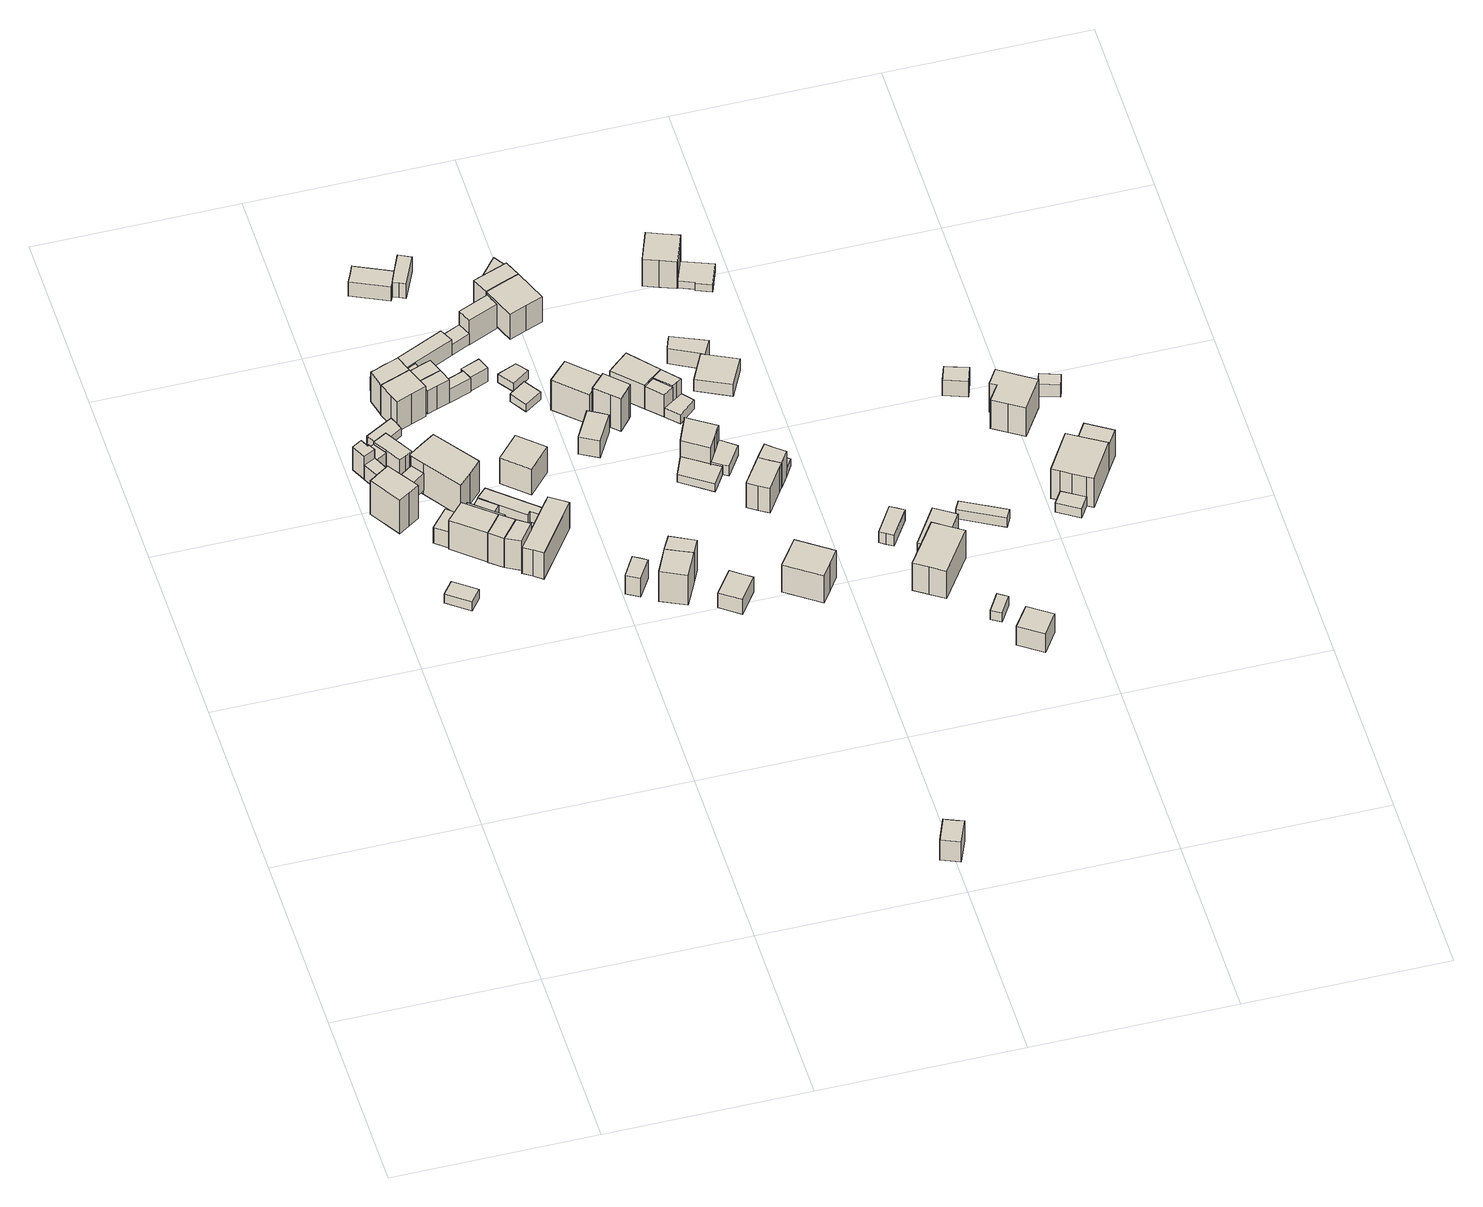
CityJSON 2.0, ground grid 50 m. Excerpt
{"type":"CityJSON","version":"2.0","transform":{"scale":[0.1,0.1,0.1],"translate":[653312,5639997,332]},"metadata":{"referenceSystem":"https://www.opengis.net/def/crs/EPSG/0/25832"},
"CityObjects":{
"building1":{"type":"Building","attributes":{"Gemeindeschluessel":"16071059","BezugspunktDach":"1000","function":"31001_1310","measuredHeight":3},"address":[{"country":"Deutschland","locality":"Nauendorf"}],"geometry":[{"type":"Solid","lod":"1","boundaries":[[[[0,1,2,3]],[[4,5,6,7]],[[4,7,3,2]],[[5,4,2,1]],[[6,5,1,0]],[[7,6,0,3]]]]}]},
"building2":{"type":"Building","attributes":{"Gemeindeschluessel":"16071059","BezugspunktDach":"1000","function":"31001_1000","measuredHeight":11},"address":[{"country":"Deutschland","locality":"Nauendorf"},{"country":"Deutschland","locality":"Nauendorf","thoroughfareNumber":"44","thoroughfareName":"Im Dorfe"}],"geometry":[{"type":"Solid","lod":"1","boundaries":[[[[8,9,10,11,12,13,14,15,16]],[[17,18,19,20,21,22,23,24,25]],[[17,25,16,15]],[[18,17,15,14]],[[19,18,14,13]],[[20,19,13,12]],[[21,20,12,11]],[[22,21,11,10]],[[23,22,10,9]],[[24,23,9,8]],[[25,24,8,16]]]]}]},
"building3":{"type":"Building","attributes":{"Gemeindeschluessel":"16071059","BezugspunktDach":"1000","function":"31001_1000","measuredHeight":7.61},"address":[{"country":"Deutschland","locality":"Nauendorf"}],"geometry":[{"type":"Solid","lod":"1","boundaries":[[[[26,27,28,29,30,31]],[[32,33,34,35,36,37]],[[32,37,31,30]],[[33,32,30,29]],[[34,33,29,28]],[[35,34,28,27]],[[36,35,27,26]],[[37,36,26,31]]]]}]},
"building4":{"type":"Building","attributes":{"Gemeindeschluessel":"16071059","BezugspunktDach":"1000","function":"31001_9998","measuredHeight":4.88},"address":[{"country":"Deutschland","locality":"Nauendorf"}],"geometry":[{"type":"Solid","lod":"1","boundaries":[[[[38,39,40,41]],[[42,43,44,45]],[[42,45,41,40]],[[43,42,40,39]],[[44,43,39,38]],[[45,44,38,41]]]]}]},
"building5":{"type":"Building","attributes":{"Gemeindeschluessel":"16071059","BezugspunktDach":"1000","function":"31001_9998","measuredHeight":4.2},"address":[{"country":"Deutschland","locality":"Nauendorf"}],"geometry":[{"type":"Solid","lod":"1","boundaries":[[[[46,47,48,49,50,51]],[[52,53,54,55,56,57]],[[52,57,51,50]],[[53,52,50,49]],[[54,53,49,48]],[[55,54,48,47]],[[56,55,47,46]],[[57,56,46,51]]]]}]},
"building6":{"type":"Building","attributes":{"Gemeindeschluessel":"16071059","BezugspunktDach":"1000","function":"31001_9998","measuredHeight":5.57},"address":[{"country":"Deutschland","locality":"Nauendorf"}],"geometry":[{"type":"Solid","lod":"1","boundaries":[[[[58,59,60,61]],[[62,63,64,65]],[[62,65,61,60]],[[63,62,60,59]],[[64,63,59,58]],[[65,64,58,61]]]]}]},
"building7":{"type":"Building","attributes":{"Gemeindeschluessel":"16071059","BezugspunktDach":"1000","function":"31001_9998","measuredHeight":5.25},"address":[{"country":"Deutschland","locality":"Nauendorf"}],"geometry":[{"type":"Solid","lod":"1","boundaries":[[[[66,67,68,69]],[[70,71,72,73]],[[70,73,69,68]],[[71,70,68,67]],[[72,71,67,66]],[[73,72,66,69]]]]}]},
"building8":{"type":"Building","attributes":{"Gemeindeschluessel":"16071059","BezugspunktDach":"1000","function":"31001_1000","measuredHeight":5.05},"address":[{"country":"Deutschland","locality":"Nauendorf"}],"geometry":[{"type":"Solid","lod":"1","boundaries":[[[[74,75,76,77,78,79,80]],[[81,82,83,84,85,53,52]],[[81,52,80,79]],[[82,81,79,78]],[[83,82,78,77]],[[84,83,77,76]],[[85,84,76,75]],[[53,85,75,74]],[[52,53,74,80]]]]}]},
"building9":{"type":"Building","attributes":{"Gemeindeschluessel":"16071059","BezugspunktDach":"1000","function":"31001_1000","measuredHeight":9.48},"address":[{"country":"Deutschland","locality":"Nauendorf"},{"country":"Deutschland","locality":"Nauendorf","thoroughfareNumber":"43","thoroughfareName":"Im Dorfe"}],"geometry":[{"type":"Solid","lod":"1","boundaries":[[[[86,87,88,89,90]],[[91,92,93,94,95]],[[91,95,90,89]],[[92,91,89,88]],[[93,92,88,87]],[[94,93,87,86]],[[95,94,86,90]]]]}]},
"building10":{"type":"Building","attributes":{"Gemeindeschluessel":"16071059","BezugspunktDach":"1000","function":"31001_9998","measuredHeight":2.43},"address":[{"country":"Deutschland","locality":"Nauendorf"}],"geometry":[{"type":"Solid","lod":"1","boundaries":[[[[96,97,98,99,100,101]],[[102,103,104,82,81,105]],[[102,105,101,100]],[[103,102,100,99]],[[104,103,99,98]],[[82,104,98,97]],[[81,82,97,96]],[[105,81,96,101]]]]}]},
"building11":{"type":"Building","attributes":{"Gemeindeschluessel":"16071059","BezugspunktDach":"1000","function":"31001_1000","measuredHeight":9.55},"address":[{"country":"Deutschland","locality":"Nauendorf"}],"geometry":[{"type":"Solid","lod":"1","boundaries":[[[[106,107,108,88,87,86]],[[109,110,111,112,113,114]],[[109,114,86,87]],[[110,109,87,88]],[[111,110,88,108]],[[112,111,108,107]],[[113,112,107,106]],[[114,113,106,86]]]]}]},
"building12":{"type":"Building","attributes":{"Gemeindeschluessel":"16071059","BezugspunktDach":"1000","function":"31001_9998","measuredHeight":6.68},"address":[{"country":"Deutschland","locality":"Nauendorf"}],"geometry":[{"type":"Solid","lod":"1","boundaries":[[[[115,116,117,118,119]],[[120,121,122,123,124]],[[120,124,119,118]],[[121,120,118,117]],[[122,121,117,116]],[[123,122,116,115]],[[124,123,115,119]]]]}]},
"building13":{"type":"Building","attributes":{"Gemeindeschluessel":"16071059","BezugspunktDach":"1000","function":"31001_9998","measuredHeight":10.19},"address":[{"country":"Deutschland","locality":"Nauendorf"}],"geometry":[{"type":"Solid","lod":"1","boundaries":[[[[125,126,127,128,129,130,131,132]],[[133,134,135,136,137,138,139,140]],[[133,140,132,131]],[[134,133,131,130]],[[135,134,130,129]],[[136,135,129,128]],[[137,136,128,127]],[[138,137,127,126]],[[139,138,126,125]],[[140,139,125,132]]]]}]},
"building14":{"type":"Building","attributes":{"Gemeindeschluessel":"16071059","BezugspunktDach":"1000","function":"31001_9998","measuredHeight":9.58},"address":[{"country":"Deutschland","locality":"Nauendorf"}],"geometry":[{"type":"Solid","lod":"1","boundaries":[[[[141,142,108,106]],[[111,143,144,113]],[[111,113,106,108]],[[143,111,108,142]],[[144,143,142,141]],[[113,144,141,106]]]]}]},
"building15":{"type":"Building","attributes":{"Gemeindeschluessel":"16071059","BezugspunktDach":"1000","function":"31001_9998","measuredHeight":2.56},"address":[{"country":"Deutschland","locality":"Nauendorf"}],"geometry":[{"type":"Solid","lod":"1","boundaries":[[[[145,146,147,148]],[[149,150,151,152]],[[149,152,148,147]],[[150,149,147,146]],[[151,150,146,145]],[[152,151,145,148]]]]}]},
"building16":{"type":"Building","attributes":{"Gemeindeschluessel":"16071059","BezugspunktDach":"1000","function":"31001_9998","measuredHeight":4.43},"address":[{"country":"Deutschland","locality":"Nauendorf"}],"geometry":[{"type":"Solid","lod":"1","boundaries":[[[[153,154,155,156]],[[157,158,159,160]],[[157,160,156,155]],[[158,157,155,154]],[[159,158,154,153]],[[160,159,153,156]]]]}]},
"building17":{"type":"Building","attributes":{"Gemeindeschluessel":"16071059","BezugspunktDach":"1000","function":"31001_9998","measuredHeight":9.61},"address":[{"country":"Deutschland","locality":"Nauendorf"},{"country":"Deutschland","locality":"Nauendorf","thoroughfareNumber":"46","thoroughfareName":"Im Dorfe"}],"geometry":[{"type":"Solid","lod":"1","boundaries":[[[[161,162,163,164,165,166,167,168]],[[169,170,171,172,173,174,175,176]],[[169,176,168,167]],[[170,169,167,166]],[[171,170,166,165]],[[172,171,165,164]],[[173,172,164,163]],[[174,173,163,162]],[[175,174,162,161]],[[176,175,161,168]]]]}]},
"building18":{"type":"Building","attributes":{"Gemeindeschluessel":"16071059","BezugspunktDach":"1000","function":"31001_9998","measuredHeight":9.94},"address":[{"country":"Deutschland","locality":"Nauendorf"}],"geometry":[{"type":"Solid","lod":"1","boundaries":[[[[177,178,179,180,163,162,161]],[[181,182,183,184,185,186,187]],[[181,187,161,162]],[[182,181,162,163]],[[183,182,163,180]],[[184,183,180,179]],[[185,184,179,178]],[[186,185,178,177]],[[187,186,177,161]]]]}]},
"building19":{"type":"Building","attributes":{"Gemeindeschluessel":"16071059","BezugspunktDach":"1000","function":"31001_9998","measuredHeight":8.61},"address":[{"country":"Deutschland","locality":"Nauendorf"}],"geometry":[{"type":"Solid","lod":"1","boundaries":[[[[188,189,190,191,192,193,194]],[[195,196,197,198,199,200,201]],[[195,201,194,193]],[[196,195,193,192]],[[197,196,192,191]],[[198,197,191,190]],[[199,198,190,189]],[[200,199,189,188]],[[201,200,188,194]]]]}]},
"building20":{"type":"Building","attributes":{"Gemeindeschluessel":"16071059","BezugspunktDach":"1000","function":"31001_9998","measuredHeight":3.4},"address":[{"country":"Deutschland","locality":"Nauendorf"}],"geometry":[{"type":"Solid","lod":"1","boundaries":[[[[202,203,204,205,206,207,208,209,210,211]],[[212,213,214,215,216,217,218,219,220,221]],[[212,221,211,210]],[[213,212,210,209]],[[214,213,209,208]],[[215,214,208,207]],[[216,215,207,206]],[[217,216,206,205]],[[218,217,205,204]],[[219,218,204,203]],[[220,219,203,202]],[[221,220,202,211]]]]}]},
"building21":{"type":"Building","attributes":{"Gemeindeschluessel":"16071059","function":"31001_1000"},"address":[{"country":"Deutschland","locality":"Nauendorf"}],"children":["building21-1","building21-2"]},
"building21-1":{"type":"BuildingPart","attributes":{"BezugspunktDach":"1000","measuredHeight":7.51},"parents":["building21"],"geometry":[{"type":"Solid","lod":"1","boundaries":[[[[222,223,224,225,226,227,228]],[[229,230,231,232,233,234,235]],[[229,235,228,227]],[[230,229,227,226]],[[231,230,226,225]],[[232,231,225,224]],[[233,232,224,223]],[[234,233,223,222]],[[235,234,222,228]]]]}]},
"building21-2":{"type":"BuildingPart","attributes":{"BezugspunktDach":"1000","measuredHeight":4.78},"parents":["building21"],"geometry":[{"type":"Solid","lod":"1","boundaries":[[[[236,237,238,239,240,241]],[[242,243,244,230,235,245]],[[242,245,241,240]],[[243,242,240,239]],[[244,243,239,238]],[[230,244,238,237]],[[235,230,237,236]],[[245,235,236,241]]]]}]},
"building22":{"type":"Building","attributes":{"Gemeindeschluessel":"16071059","function":"31001_1000"},"address":[{"country":"Deutschland","locality":"Nauendorf"}],"children":["building22-1","building22-2"]},
"building22-1":{"type":"BuildingPart","attributes":{"BezugspunktDach":"1000","measuredHeight":7.51},"parents":["building22"],"geometry":[{"type":"Solid","lod":"1","boundaries":[[[[246,247,248,249,224,223,222]],[[233,232,250,251,252,253,234]],[[233,234,222,223]],[[232,233,223,224]],[[250,232,224,249]],[[251,250,249,248]],[[252,251,248,247]],[[253,252,247,246]],[[234,253,246,222]]]]}]},
"building22-2":{"type":"BuildingPart","attributes":{"BezugspunktDach":"1000","measuredHeight":4.38},"parents":["building22"],"geometry":[{"type":"Solid","lod":"1","boundaries":[[[[254,255,256,257,258]],[[259,260,261,251,250]],[[259,250,258,257]],[[260,259,257,256]],[[261,260,256,255]],[[251,261,255,254]],[[250,251,254,258]]]]}]},
"building23":{"type":"Building","attributes":{"Gemeindeschluessel":"16071059","BezugspunktDach":"1000","function":"31001_9998","measuredHeight":5.17},"address":[{"country":"Deutschland","locality":"Nauendorf"}],"geometry":[{"type":"Solid","lod":"1","boundaries":[[[[262,263,264,265,266,267,268,269]],[[270,271,272,273,274,275,276,277]],[[270,277,269,268]],[[271,270,268,267]],[[272,271,267,266]],[[273,272,266,265]],[[274,273,265,264]],[[275,274,264,263]],[[276,275,263,262]],[[277,276,262,269]]]]}]},
"building24":{"type":"Building","attributes":{"Gemeindeschluessel":"16071059","BezugspunktDach":"1000","function":"31001_2000","measuredHeight":8.48},"address":[{"country":"Deutschland","locality":"Nauendorf"}],"geometry":[{"type":"Solid","lod":"1","boundaries":[[[[278,279,280,281]],[[282,283,284,285]],[[282,285,281,280]],[[283,282,280,279]],[[284,283,279,278]],[[285,284,278,281]]]]}]},
"building25":{"type":"Building","attributes":{"Gemeindeschluessel":"16071059","BezugspunktDach":"1000","function":"31001_9998","measuredHeight":6.05},"address":[{"country":"Deutschland","locality":"Nauendorf"}],"geometry":[{"type":"Solid","lod":"1","boundaries":[[[[286,287,288,289,290]],[[291,292,293,294,295]],[[291,295,290,289]],[[292,291,289,288]],[[293,292,288,287]],[[294,293,287,286]],[[295,294,286,290]]]]}]},
"building26":{"type":"Building","attributes":{"Gemeindeschluessel":"16071059","function":"31001_9998"},"address":[{"country":"Deutschland","locality":"Nauendorf"}],"children":["building26-1","building26-2"]},
"building26-1":{"type":"BuildingPart","attributes":{"BezugspunktDach":"1000","measuredHeight":4.61},"parents":["building26"],"geometry":[{"type":"Solid","lod":"1","boundaries":[[[[296,297,298,299,300,301,302]],[[303,304,305,306,307,308,309]],[[303,309,302,301]],[[304,303,301,300]],[[305,304,300,299]],[[306,305,299,298]],[[307,306,298,297]],[[308,307,297,296]],[[309,308,296,302]]]]}]},
"building26-2":{"type":"BuildingPart","attributes":{"BezugspunktDach":"1000","measuredHeight":4.69},"parents":["building26"],"geometry":[{"type":"Solid","lod":"1","boundaries":[[[[310,311,312,313,314,315,316]],[[305,317,318,319,320,321,307]],[[305,307,316,315]],[[317,305,315,314]],[[318,317,314,313]],[[319,318,313,312]],[[320,319,312,311]],[[321,320,311,310]],[[307,321,310,316]]]]}]},
"building27":{"type":"Building","attributes":{"Gemeindeschluessel":"16071059","BezugspunktDach":"1000","function":"31001_1000","measuredHeight":4.54},"address":[{"country":"Deutschland","locality":"Nauendorf"}],"geometry":[{"type":"Solid","lod":"1","boundaries":[[[[257,256,322,323,324]],[[325,326,327,328,329]],[[325,329,324,323]],[[326,325,323,322]],[[327,326,322,256]],[[328,327,256,257]],[[329,328,257,324]]]]}]},
"building28":{"type":"Building","attributes":{"Gemeindeschluessel":"16071059","BezugspunktDach":"1000","function":"31001_9998","measuredHeight":3.51},"address":[{"country":"Deutschland","locality":"Nauendorf"}],"geometry":[{"type":"Solid","lod":"1","boundaries":[[[[330,331,332,333]],[[334,335,272,270]],[[334,270,333,332]],[[335,334,332,331]],[[272,335,331,330]],[[270,272,330,333]]]]}]},
"building29":{"type":"Building","attributes":{"Gemeindeschluessel":"16071059","BezugspunktDach":"1000","function":"31001_1000","measuredHeight":9.81},"address":[{"country":"Deutschland","locality":"Nauendorf"},{"country":"Deutschland","locality":"Nauendorf","thoroughfareNumber":"42","thoroughfareName":"Im Dorfe"}],"geometry":[{"type":"Solid","lod":"1","boundaries":[[[[336,337,338,339,340]],[[341,342,343,344,345]],[[341,345,340,339]],[[342,341,339,338]],[[343,342,338,337]],[[344,343,337,336]],[[345,344,336,340]]]]}]},
"building30":{"type":"Building","attributes":{"Gemeindeschluessel":"16071059","BezugspunktDach":"1000","function":"31001_9998","measuredHeight":2.49},"address":[{"country":"Deutschland","locality":"Nauendorf"}],"geometry":[{"type":"Solid","lod":"1","boundaries":[[[[346,347,348,349]],[[350,351,352,353]],[[350,353,349,348]],[[351,350,348,347]],[[352,351,347,346]],[[353,352,346,349]]]]}]},
"building31":{"type":"Building","attributes":{"Gemeindeschluessel":"16071059","BezugspunktDach":"1000","function":"31001_9998","measuredHeight":9.9},"address":[{"country":"Deutschland","locality":"Nauendorf"}],"geometry":[{"type":"Solid","lod":"1","boundaries":[[[[338,337,354,355,339]],[[356,357,358,359,360]],[[356,360,339,355]],[[357,356,355,354]],[[358,357,354,337]],[[359,358,337,338]],[[360,359,338,339]]]]}]},
"building32":{"type":"Building","attributes":{"Gemeindeschluessel":"16071059","BezugspunktDach":"1000","function":"31001_9998","measuredHeight":2.71},"address":[{"country":"Deutschland","locality":"Nauendorf"}],"geometry":[{"type":"Solid","lod":"1","boundaries":[[[[361,362,363,364]],[[365,366,367,368]],[[365,368,364,363]],[[366,365,363,362]],[[367,366,362,361]],[[368,367,361,364]]]]}]},
"building33":{"type":"Building","attributes":{"Gemeindeschluessel":"16071059","BezugspunktDach":"1000","function":"31001_9998","measuredHeight":8.01},"address":[{"country":"Deutschland","locality":"Nauendorf"}],"geometry":[{"type":"Solid","lod":"1","boundaries":[[[[369,370,371,372,373]],[[374,375,376,377,378]],[[374,378,373,372]],[[375,374,372,371]],[[376,375,371,370]],[[377,376,370,369]],[[378,377,369,373]]]]}]},
"building34":{"type":"Building","attributes":{"Gemeindeschluessel":"16071059","BezugspunktDach":"1000","function":"31001_3080","measuredHeight":6.61},"address":[{"country":"Deutschland","locality":"Nauendorf"}],"geometry":[{"type":"Solid","lod":"1","boundaries":[[[[379,380,381,382,383]],[[384,385,386,387,388]],[[384,388,383,382]],[[385,384,382,381]],[[386,385,381,380]],[[387,386,380,379]],[[388,387,379,383]]]]}]},
"building35":{"type":"Building","attributes":{"Gemeindeschluessel":"16071059","BezugspunktDach":"1000","function":"31001_1310","measuredHeight":5.64},"address":[{"country":"Deutschland","locality":"Nauendorf"}],"geometry":[{"type":"Solid","lod":"1","boundaries":[[[[389,390,391,392,393]],[[394,395,396,397,398]],[[394,398,393,392]],[[395,394,392,391]],[[396,395,391,390]],[[397,396,390,389]],[[398,397,389,393]]]]}]},
"building36":{"type":"Building","attributes":{"Gemeindeschluessel":"16071059","BezugspunktDach":"1000","function":"31001_2463","measuredHeight":4.94},"address":[{"country":"Deutschland","locality":"Nauendorf"}],"geometry":[{"type":"Solid","lod":"1","boundaries":[[[[399,400,401,402,403]],[[404,405,406,407,408]],[[404,408,403,402]],[[405,404,402,401]],[[406,405,401,400]],[[407,406,400,399]],[[408,407,399,403]]]]}]},
"building37":{"type":"Building","attributes":{"Gemeindeschluessel":"16071059","BezugspunktDach":"1000","function":"31001_1000","measuredHeight":9.82},"address":[{"country":"Deutschland","locality":"Nauendorf"},{"country":"Deutschland","locality":"Nauendorf","thoroughfareNumber":"40","thoroughfareName":"Im Dorfe"}],"geometry":[{"type":"Solid","lod":"1","boundaries":[[[[409,410,411,412,413,414,415]],[[416,417,418,419,420,421,422]],[[416,422,415,414]],[[417,416,414,413]],[[418,417,413,412]],[[419,418,412,411]],[[420,419,411,410]],[[421,420,410,409]],[[422,421,409,415]]]]}]},
"building38":{"type":"Building","attributes":{"Gemeindeschluessel":"16071059","BezugspunktDach":"1000","function":"31001_9998","measuredHeight":8.07},"address":[{"country":"Deutschland","locality":"Nauendorf"}],"geometry":[{"type":"Solid","lod":"1","boundaries":[[[[423,424,425,426,427,428,429]],[[430,431,432,433,434,435,436]],[[430,436,429,428]],[[431,430,428,427]],[[432,431,427,426]],[[433,432,426,425]],[[434,433,425,424]],[[435,434,424,423]],[[436,435,423,429]]]]}]},
"building39":{"type":"Building","attributes":{"Gemeindeschluessel":"16071059","BezugspunktDach":"1000","function":"31001_1000","measuredHeight":8.24},"address":[{"country":"Deutschland","locality":"Nauendorf"},{"country":"Deutschland","locality":"Nauendorf","thoroughfareNumber":"38","thoroughfareName":"Im Dorfe"}],"geometry":[{"type":"Solid","lod":"1","boundaries":[[[[437,438,439,425,424,423]],[[440,441,442,443,444,445]],[[440,445,423,424]],[[441,440,424,425]],[[442,441,425,439]],[[443,442,439,438]],[[444,443,438,437]],[[445,444,437,423]]]]}]},
"building40":{"type":"Building","attributes":{"Gemeindeschluessel":"16071059","BezugspunktDach":"1000","function":"31001_1310","measuredHeight":10.65},"address":[{"country":"Deutschland","locality":"Nauendorf"}],"geometry":[{"type":"Solid","lod":"1","boundaries":[[[[446,447,448,449,450,451]],[[452,453,454,455,456,457]],[[452,457,451,450]],[[453,452,450,449]],[[454,453,449,448]],[[455,454,448,447]],[[456,455,447,446]],[[457,456,446,451]]]]}]},
"building41":{"type":"Building","attributes":{"Gemeindeschluessel":"16071059","BezugspunktDach":"1000","function":"31001_9998","measuredHeight":3},"address":[{"country":"Deutschland","locality":"Nauendorf"}],"geometry":[{"type":"Solid","lod":"1","boundaries":[[[[458,459,460,461,462]],[[463,464,432,431,465]],[[463,465,462,461]],[[464,463,461,460]],[[432,464,460,459]],[[431,432,459,458]],[[465,431,458,462]]]]}]},
"building42":{"type":"Building","attributes":{"Gemeindeschluessel":"16071059","BezugspunktDach":"1000","function":"31001_9998","measuredHeight":2.47},"address":[{"country":"Deutschland","locality":"Nauendorf"}],"geometry":[{"type":"Solid","lod":"1","boundaries":[[[[466,467,468,469,470]],[[471,472,473,474,475]],[[471,475,470,469]],[[472,471,469,468]],[[473,472,468,467]],[[474,473,467,466]],[[475,474,466,470]]]]}]},
"building43":{"type":"Building","attributes":{"Gemeindeschluessel":"16071059","BezugspunktDach":"1000","function":"31001_1000","measuredHeight":7.71},"address":[{"country":"Deutschland","locality":"Nauendorf"},{"country":"Deutschland","locality":"Nauendorf","thoroughfareNumber":"39","thoroughfareName":"Im Dorfe"}],"geometry":[{"type":"Solid","lod":"1","boundaries":[[[[476,477,478,479,480,481,482,483]],[[484,485,486,487,488,489,490,491]],[[484,491,483,482]],[[485,484,482,481]],[[486,485,481,480]],[[487,486,480,479]],[[488,487,479,478]],[[489,488,478,477]],[[490,489,477,476]],[[491,490,476,483]]]]}]},
"building44":{"type":"Building","attributes":{"Gemeindeschluessel":"16071059","BezugspunktDach":"1000","function":"31001_9998","measuredHeight":8.88},"address":[{"country":"Deutschland","locality":"Nauendorf"},{"country":"Deutschland","locality":"Nauendorf","thoroughfareNumber":"42a","thoroughfareName":"Im Dorfe"}],"geometry":[{"type":"Solid","lod":"1","boundaries":[[[[492,493,494,495,496]],[[497,498,499,500,501]],[[497,501,496,495]],[[498,497,495,494]],[[499,498,494,493]],[[500,499,493,492]],[[501,500,492,496]]]]}]},
"building45":{"type":"Building","attributes":{"Gemeindeschluessel":"16071059","BezugspunktDach":"1000","function":"31001_1000","measuredHeight":7.27},"address":[{"country":"Deutschland","locality":"Nauendorf"}],"geometry":[{"type":"Solid","lod":"1","boundaries":[[[[502,503,504,505]],[[488,506,507,490]],[[488,490,505,504]],[[506,488,504,503]],[[507,506,503,502]],[[490,507,502,505]]]]}]},
"building46":{"type":"Building","attributes":{"Gemeindeschluessel":"16071059","BezugspunktDach":"1000","function":"31001_2000","measuredHeight":7.91},"address":[{"country":"Deutschland","locality":"Nauendorf"}],"geometry":[{"type":"Solid","lod":"1","boundaries":[[[[508,509,510,511,512,513,514,515]],[[516,517,518,519,520,521,522,523]],[[516,523,515,514]],[[517,516,514,513]],[[518,517,513,512]],[[519,518,512,511]],[[520,519,511,510]],[[521,520,510,509]],[[522,521,509,508]],[[523,522,508,515]]]]}]},
"building47":{"type":"Building","attributes":{"Gemeindeschluessel":"16071059","BezugspunktDach":"1000","function":"31001_1000","measuredHeight":7.64},"address":[{"country":"Deutschland","locality":"Nauendorf"}],"geometry":[{"type":"Solid","lod":"1","boundaries":[[[[524,525,526,479,478]],[[487,527,528,506,488]],[[487,488,478,479]],[[527,487,479,526]],[[528,527,526,525]],[[506,528,525,524]],[[488,506,524,478]]]]}]},
"building48":{"type":"Building","attributes":{"Gemeindeschluessel":"16071059","BezugspunktDach":"1000","function":"31001_1000","measuredHeight":2.98},"address":[{"country":"Deutschland","locality":"Nauendorf"}],"geometry":[{"type":"Solid","lod":"1","boundaries":[[[[529,530,531,532,533]],[[534,535,536,537,538]],[[534,538,533,532]],[[535,534,532,531]],[[536,535,531,530]],[[537,536,530,529]],[[538,537,529,533]]]]}]},
"building49":{"type":"Building","attributes":{"Gemeindeschluessel":"16071059","BezugspunktDach":"1000","function":"31001_9998","measuredHeight":3.24},"address":[{"country":"Deutschland","locality":"Nauendorf"}],"geometry":[{"type":"Solid","lod":"1","boundaries":[[[[539,540,541,542,543,544]],[[520,519,545,546,547,522]],[[520,522,544,543]],[[519,520,543,542]],[[545,519,542,541]],[[546,545,541,540]],[[547,546,540,539]],[[522,547,539,544]]]]}]},
"building50":{"type":"Building","attributes":{"Gemeindeschluessel":"16071059","BezugspunktDach":"1000","function":"31001_1000","measuredHeight":8.16},"address":[{"country":"Deutschland","locality":"Nauendorf"},{"country":"Deutschland","locality":"Nauendorf","thoroughfareNumber":"41","thoroughfareName":"Im Dorfe"}],"geometry":[{"type":"Solid","lod":"1","boundaries":[[[[548,549,550,551,552,553,554]],[[555,556,557,558,559,560,561]],[[555,561,554,553]],[[556,555,553,552]],[[557,556,552,551]],[[558,557,551,550]],[[559,558,550,549]],[[560,559,549,548]],[[561,560,548,554]]]]}]},
"building51":{"type":"Building","attributes":{"Gemeindeschluessel":"16071059","BezugspunktDach":"1000","function":"31001_1000","measuredHeight":8.2},"address":[{"country":"Deutschland","locality":"Nauendorf"}],"geometry":[{"type":"Solid","lod":"1","boundaries":[[[[551,562,563,564,553]],[[565,566,567,568,569]],[[565,569,553,564]],[[566,565,564,563]],[[567,566,563,562]],[[568,567,562,551]],[[569,568,551,553]]]]}]},
"building52":{"type":"Building","attributes":{"Gemeindeschluessel":"16071059","BezugspunktDach":"1000","function":"31001_9998","measuredHeight":2.32},"address":[{"country":"Deutschland","locality":"Nauendorf"}],"geometry":[{"type":"Solid","lod":"1","boundaries":[[[[570,571,572,573]],[[574,575,567,565]],[[574,565,573,572]],[[575,574,572,571]],[[567,575,571,570]],[[565,567,570,573]]]]}]},
"building53":{"type":"Building","attributes":{"Gemeindeschluessel":"16071059","BezugspunktDach":"1000","function":"31001_9998","measuredHeight":4.98},"address":[{"country":"Deutschland","locality":"Nauendorf"}],"geometry":[{"type":"Solid","lod":"1","boundaries":[[[[576,577,578,579,580,581]],[[582,583,584,585,586,587]],[[582,587,581,580]],[[583,582,580,579]],[[584,583,579,578]],[[585,584,578,577]],[[586,585,577,576]],[[587,586,576,581]]]]}]},
"building54":{"type":"Building","attributes":{"Gemeindeschluessel":"16071059","BezugspunktDach":"1000","function":"31001_9998","measuredHeight":3.75},"address":[{"country":"Deutschland","locality":"Nauendorf"}],"geometry":[{"type":"Solid","lod":"1","boundaries":[[[[588,589,577,576,590]],[[591,592,593,594,595]],[[591,595,590,576]],[[592,591,576,577]],[[593,592,577,589]],[[594,593,589,588]],[[595,594,588,590]]]]}]},
"building55":{"type":"Building","attributes":{"Gemeindeschluessel":"16071059","BezugspunktDach":"1000","function":"31001_1000","measuredHeight":8.81},"address":[{"country":"Deutschland","locality":"Nauendorf"},{"country":"Deutschland","locality":"Nauendorf","thoroughfareNumber":"33","thoroughfareName":"Im Dorfe"}],"geometry":[{"type":"Solid","lod":"1","boundaries":[[[[596,597,598,599,600,601,602,603]],[[604,605,606,607,608,609,610,611]],[[604,611,603,602]],[[605,604,602,601]],[[606,605,601,600]],[[607,606,600,599]],[[608,607,599,598]],[[609,608,598,597]],[[610,609,597,596]],[[611,610,596,603]]]]}]},
"building56":{"type":"Building","attributes":{"Gemeindeschluessel":"16071059","BezugspunktDach":"1000","function":"31001_9998","measuredHeight":3.45},"address":[{"country":"Deutschland","locality":"Nauendorf"}],"geometry":[{"type":"Solid","lod":"1","boundaries":[[[[612,613,614,615,616,617]],[[618,619,620,621,622,623]],[[618,623,617,616]],[[619,618,616,615]],[[620,619,615,614]],[[621,620,614,613]],[[622,621,613,612]],[[623,622,612,617]]]]}]},
"building57":{"type":"Building","attributes":{"Gemeindeschluessel":"16071059","BezugspunktDach":"1000","function":"31001_9998","measuredHeight":8.99},"address":[{"country":"Deutschland","locality":"Nauendorf"},{"country":"Deutschland","locality":"Nauendorf","thoroughfareNumber":"53","thoroughfareName":"Im Dorfe"}],"geometry":[{"type":"Solid","lod":"1","boundaries":[[[[624,625,626,627,628,629,630]],[[631,632,633,634,635,636,637]],[[631,637,630,629]],[[632,631,629,628]],[[633,632,628,627]],[[634,633,627,626]],[[635,634,626,625]],[[636,635,625,624]],[[637,636,624,630]]]]}]},
"building58":{"type":"Building","attributes":{"Gemeindeschluessel":"16071059","BezugspunktDach":"1000","function":"31001_2463","measuredHeight":2.25},"address":[{"country":"Deutschland","locality":"Nauendorf"}],"geometry":[{"type":"Solid","lod":"1","boundaries":[[[[638,639,640,641,642,643]],[[644,645,646,647,648,649]],[[644,649,643,642]],[[645,644,642,641]],[[646,645,641,640]],[[647,646,640,639]],[[648,647,639,638]],[[649,648,638,643]]]]}]},
"building59":{"type":"Building","attributes":{"Gemeindeschluessel":"16071059","BezugspunktDach":"1000","function":"31001_9998","measuredHeight":5.85},"address":[{"country":"Deutschland","locality":"Nauendorf"}],"geometry":[{"type":"Solid","lod":"1","boundaries":[[[[650,651,652,653,654,655,656,657]],[[658,659,660,633,661,632,631,662]],[[658,662,657,656]],[[659,658,656,655]],[[660,659,655,654]],[[633,660,654,653]],[[661,633,653,652]],[[632,661,652,651]],[[631,632,651,650]],[[662,631,650,657]]]]}]},
"building60":{"type":"Building","attributes":{"Gemeindeschluessel":"16071059","BezugspunktDach":"1000","function":"31001_9998","measuredHeight":3},"address":[{"country":"Deutschland","locality":"Nauendorf"}],"geometry":[{"type":"Solid","lod":"1","boundaries":[[[[663,664,665,666]],[[667,668,669,670]],[[667,670,666,665]],[[668,667,665,664]],[[669,668,664,663]],[[670,669,663,666]]]]}]},
"building61":{"type":"Building","attributes":{"Gemeindeschluessel":"16071059","BezugspunktDach":"1000","function":"31001_9998","measuredHeight":6.12},"address":[{"country":"Deutschland","locality":"Nauendorf"}],"geometry":[{"type":"Solid","lod":"1","boundaries":[[[[671,672,673,674]],[[675,676,677,678]],[[675,678,674,673]],[[676,675,673,672]],[[677,676,672,671]],[[678,677,671,674]]]]}]},
"building62":{"type":"Building","attributes":{"Gemeindeschluessel":"16071059","BezugspunktDach":"1000","function":"31001_9998","measuredHeight":3},"address":[{"country":"Deutschland","locality":"Nauendorf"}],"geometry":[{"type":"Solid","lod":"1","boundaries":[[[[679,680,681,682]],[[683,684,685,686]],[[683,686,682,681]],[[684,683,681,680]],[[685,684,680,679]],[[686,685,679,682]]]]}]},
"building63":{"type":"Building","attributes":{"Gemeindeschluessel":"16071059","BezugspunktDach":"1000","function":"31001_9998","measuredHeight":5.08},"address":[{"country":"Deutschland","locality":"Nauendorf"}],"geometry":[{"type":"Solid","lod":"1","boundaries":[[[[687,688,689,690,691]],[[692,693,694,695,696]],[[692,696,691,690]],[[693,692,690,689]],[[694,693,689,688]],[[695,694,688,687]],[[696,695,687,691]]]]}]},
"building64":{"type":"Building","attributes":{"Gemeindeschluessel":"16071059","BezugspunktDach":"1000","function":"31001_9998","measuredHeight":3},"address":[{"country":"Deutschland","locality":"Nauendorf"}],"geometry":[{"type":"Solid","lod":"1","boundaries":[[[[697,698,699,700]],[[701,702,703,704]],[[701,704,700,699]],[[702,701,699,698]],[[703,702,698,697]],[[704,703,697,700]]]]}]},
"building65":{"type":"Building","attributes":{"Gemeindeschluessel":"16071059","BezugspunktDach":"1000","function":"31001_9998","measuredHeight":9.29},"address":[{"country":"Deutschland","locality":"Nauendorf"},{"country":"Deutschland","locality":"Nauendorf","thoroughfareNumber":"54","thoroughfareName":"Im Dorfe"}],"geometry":[{"type":"Solid","lod":"1","boundaries":[[[[705,706,707,708,709,710,711,712]],[[713,714,715,716,717,718,719,720]],[[713,720,712,711]],[[714,713,711,710]],[[715,714,710,709]],[[716,715,709,708]],[[717,716,708,707]],[[718,717,707,706]],[[719,718,706,705]],[[720,719,705,712]]]]}]},
"building66":{"type":"Building","attributes":{"Gemeindeschluessel":"16071059","BezugspunktDach":"1000","function":"31001_9998","measuredHeight":9.65},"address":[{"country":"Deutschland","locality":"Nauendorf"},{"country":"Deutschland","locality":"Nauendorf","thoroughfareNumber":"54a","thoroughfareName":"Im Dorfe"}],"geometry":[{"type":"Solid","lod":"1","boundaries":[[[[721,722,723,724,725,726,727,728,729]],[[730,731,732,733,734,702,735,701,736]],[[730,736,729,728]],[[731,730,728,727]],[[732,731,727,726]],[[733,732,726,725]],[[734,733,725,724]],[[702,734,724,723]],[[735,702,723,722]],[[701,735,722,721]],[[736,701,721,729]]]]}]},
"building67":{"type":"Building","attributes":{"Gemeindeschluessel":"16071059","BezugspunktDach":"1000","function":"31001_9998","measuredHeight":8.46},"address":[{"country":"Deutschland","locality":"Nauendorf"}],"geometry":[{"type":"Solid","lod":"1","boundaries":[[[[737,738,739,740,741]],[[742,743,744,733,731]],[[742,731,741,740]],[[743,742,740,739]],[[744,743,739,738]],[[733,744,738,737]],[[731,733,737,741]]]]}]},
"building68":{"type":"Building","attributes":{"Gemeindeschluessel":"16071059","BezugspunktDach":"1000","function":"31001_9998","measuredHeight":4.15},"address":[{"country":"Deutschland","locality":"Nauendorf"}],"geometry":[{"type":"Solid","lod":"1","boundaries":[[[[745,746,747,748,749]],[[750,751,752,753,754]],[[750,754,749,748]],[[751,750,748,747]],[[752,751,747,746]],[[753,752,746,745]],[[754,753,745,749]]]]}]}
},
"vertices":[
[145,1094,89],[171,1128,89],[117,1169,89],[91,1136,89],[117,1169,59],[171,1128,59],[145,1094,59],[91,1136,59],
[56,1384,153],[83,1401,153],[109,1418,153],[83,1457,153],[62,1489,153],[59,1494,153],[33,1477,153],[13,1463,153],[8,1461,153],[13,1463,43],[33,1477,43],[59,1494,43],[62,1489,43],[83,1457,43],[109,1418,43],[83,1401,43],[56,1384,43],[8,1461,43],
[26,1573,114],[54,1587,114],[46,1602,114],[42,1601,114],[32,1622,114],[9,1608,114],[32,1622,38],[42,1601,38],[46,1602,38],[54,1587,38],[26,1573,38],[9,1608,38],
[52,1519,86],[78,1535,86],[54,1587,86],[26,1573,86],[54,1587,37],[78,1535,37],[52,1519,37],[26,1573,37],
[42,1601,75],[46,1602,75],[54,1587,75],[86,1605,75],[66,1638,75],[32,1622,75],[66,1638,33],[86,1605,33],[54,1587,33],[46,1602,33],[42,1601,33],[32,1622,33],
[83,1457,95],[146,1502,95],[125,1533,95],[62,1489,95],[125,1533,39],[146,1502,39],[83,1457,39],[62,1489,39],
[150,1310,97],[192,1356,97],[162,1382,97],[121,1334,97],[162,1382,45],[192,1356,45],[150,1310,45],[121,1334,45],
[86,1605,83],[108,1568,83],[124,1577,83],[141,1587,83],[100,1657,83],[83,1647,83],[66,1638,83],[83,1647,33],[100,1657,33],[141,1587,33],[124,1577,33],[108,1568,33],
[224,1248,136],[244,1272,136],[264,1297,136],[192,1356,136],[150,1310,136],[192,1356,41],[264,1297,41],[244,1272,41],[224,1248,41],[150,1310,41],
[83,1647,57],[100,1657,57],[144,1685,57],[139,1701,57],[131,1722,57],[63,1683,57],[131,1722,33],[139,1701,33],[144,1685,33],[63,1683,33],
[256,1222,136],[276,1246,136],[297,1271,136],[244,1272,40],[264,1297,40],[297,1271,40],[276,1246,40],[256,1222,40],[224,1248,40],
[264,1297,104],[286,1321,104],[253,1348,104],[213,1381,104],[192,1356,104],[213,1381,37],[253,1348,37],[286,1321,37],[264,1297,37],[192,1356,37],
[125,1533,128],[146,1502,128],[207,1414,128],[238,1445,128],[268,1476,128],[191,1583,128],[156,1560,128],[122,1537,128],[156,1560,26],[191,1583,26],[268,1476,26],[238,1445,26],[207,1414,26],[146,1502,26],[125,1533,26],[122,1537,26],
[292,1203,136],[327,1250,136],[327,1250,40],[292,1203,40],
[253,1348,60],[291,1393,60],[251,1427,60],[213,1381,60],[251,1427,34],[291,1393,34],[253,1348,34],[213,1381,34],
[121,1811,85],[157,1825,85],[150,1845,85],[113,1832,85],[150,1845,41],[157,1825,41],[121,1811,41],[113,1832,41],
[117,1761,130],[155,1775,130],[192,1789,130],[177,1832,130],[157,1825,130],[141,1819,130],[121,1811,130],[106,1806,130],[121,1811,34],[141,1819,34],[157,1825,34],[177,1832,34],[192,1789,34],[155,1775,34],[117,1761,34],[106,1806,34],
[131,1722,130],[139,1701,130],[177,1715,130],[214,1729,130],[155,1775,31],[192,1789,31],[214,1729,31],[177,1715,31],[139,1701,31],[131,1722,31],[117,1761,31],
[314,1188,116],[335,1172,116],[433,1308,116],[390,1338,116],[384,1329,116],[327,1250,116],[292,1203,116],[327,1250,30],[384,1329,30],[390,1338,30],[433,1308,30],[335,1172,30],[314,1188,30],[292,1203,30],
[291,1393,62],[346,1345,62],[353,1354,62],[384,1329,62],[386,1333,62],[390,1338,62],[396,1346,62],[275,1451,62],[263,1439,62],[251,1427,62],[263,1439,28],[275,1451,28],[396,1346,28],[390,1338,28],[386,1333,28],[384,1329,28],[353,1354,28],[346,1345,28],[291,1393,28],[251,1427,28],
[210,1774,102],[235,1783,102],[266,1794,102],[253,1830,102],[236,1824,102],[224,1820,102],[198,1810,102],[224,1820,26],[236,1824,26],[253,1830,26],[266,1794,26],[235,1783,26],[210,1774,26],[198,1810,26],
[198,1810,74],[236,1824,74],[225,1855,74],[193,1840,74],[189,1848,74],[185,1847,74],[189,1848,26],[193,1840,26],[225,1855,26],[185,1847,26],
[222,1740,102],[247,1749,102],[278,1760,102],[269,1787,102],[269,1787,26],[278,1760,26],[247,1749,26],[222,1740,26],
[278,1760,70],[334,1780,70],[333,1783,70],[324,1807,70],[269,1787,70],[324,1807,26],[333,1783,26],[334,1780,26],
[185,1857,77],[189,1848,77],[193,1840,77],[225,1855,77],[323,1901,77],[315,1918,77],[307,1934,77],[177,1874,77],[307,1934,25],[315,1918,25],[323,1901,25],[225,1855,25],[193,1840,25],[189,1848,25],[185,1857,25],[177,1874,25],
[380,1436,109],[433,1494,109],[373,1548,109],[320,1490,109],[373,1548,24],[433,1494,24],[380,1436,24],[320,1490,24],
[531,1060,91],[562,1111,91],[546,1121,91],[530,1131,91],[499,1079,91],[530,1131,30],[546,1121,30],[562,1111,30],[531,1060,30],[499,1079,30],
[236,2098,74],[242,2110,74],[246,2121,74],[256,2144,74],[168,2185,74],[158,2162,74],[147,2139,74],[158,2162,28],[168,2185,28],[256,2144,28],[246,2121,28],[242,2110,28],[236,2098,28],[147,2139,28],
[257,2104,75],[272,2097,75],[307,2174,75],[292,2182,75],[277,2190,75],[256,2144,75],[242,2110,75],[277,2190,28],[292,2182,28],[307,2174,28],[272,2097,28],[257,2104,28],
[380,1801,70],[368,1833,70],[321,1815,70],[368,1833,25],[380,1801,25],[333,1783,25],[324,1807,25],[321,1815,25],
[323,1901,60],[371,1923,60],[356,1957,60],[307,1934,60],[356,1957,25],[371,1923,25],
[627,1006,129],[659,1070,129],[628,1084,129],[596,1099,129],[566,1035,129],[596,1099,31],[628,1084,31],[659,1070,31],[627,1006,31],[566,1035,31],
[439,1689,48],[480,1717,48],[453,1758,48],[412,1730,48],[453,1758,23],[480,1717,23],[439,1689,23],[412,1730,23],
[676,1105,129],[616,1135,129],[616,1135,30],[676,1105,30],[659,1070,30],[628,1084,30],[596,1099,30],
[428,1755,52],[470,1785,52],[449,1813,52],[401,1793,52],[449,1813,25],[470,1785,25],[428,1755,25],[401,1793,25],
[371,1923,104],[444,1955,104],[437,1972,104],[431,1989,104],[356,1957,104],[431,1989,24],[437,1972,24],[444,1955,24],[371,1923,24],[356,1957,24],
[986,3,172],[1011,64,172],[988,73,172],[965,83,172],[941,22,172],[965,83,106],[988,73,106],[1011,64,106],[986,3,106],[941,22,106],
[561,1506,80],[602,1578,80],[580,1591,80],[557,1604,80],[516,1531,80],[557,1604,24],[580,1591,24],[602,1578,24],[561,1506,24],[516,1531,24],
[737,945,80],[780,1005,80],[756,1022,80],[732,1040,80],[689,980,80],[732,1040,31],[756,1022,31],[780,1005,31],[737,945,31],[689,980,31],
[566,1612,121],[575,1622,121],[588,1635,121],[610,1659,121],[540,1728,121],[517,1704,121],[494,1680,121],[517,1704,23],[540,1728,23],[610,1659,23],[588,1635,23],[575,1622,23],[566,1612,23],[494,1680,23],
[431,1995,109],[473,2012,109],[515,2028,109],[498,2068,109],[456,2052,109],[455,2052,109],[413,2036,109],[455,2052,28],[456,2052,28],[498,2068,28],[515,2028,28],[473,2012,28],[431,1995,28],[413,2036,28],
[464,1912,109],[506,1929,109],[548,1945,109],[473,2012,26],[515,2028,26],[548,1945,26],[506,1929,26],[464,1912,26],[431,1995,26],
[609,1590,131],[628,1572,131],[656,1605,131],[660,1610,131],[610,1659,131],[575,1622,131],[610,1659,24],[660,1610,24],[656,1605,24],[628,1572,24],[609,1590,24],[575,1622,24],
[456,2052,58],[498,2068,58],[523,2085,58],[488,2138,58],[441,2081,58],[488,2138,28],[523,2085,28],[441,2081,28],
[783,1335,48],[813,1383,48],[790,1398,48],[730,1439,48],[708,1387,48],[730,1439,23],[790,1398,23],[813,1383,23],[783,1335,23],[708,1387,23],
[698,1625,101],[722,1644,101],[723,1644,101],[747,1663,101],[687,1731,101],[685,1733,101],[659,1711,101],[634,1689,101],[659,1711,24],[685,1733,24],[687,1731,24],[747,1663,24],[723,1644,24],[722,1644,24],[698,1625,24],[634,1689,24],
[927,940,108],[951,974,108],[975,1008,108],[892,1067,108],[844,999,108],[892,1067,19],[975,1008,19],[951,974,19],[927,940,19],[844,999,19],
[734,1589,97],[759,1606,97],[723,1644,97],[698,1625,97],[759,1606,24],[734,1589,24],
[790,1398,101],[808,1429,101],[820,1450,101],[826,1460,101],[758,1505,101],[756,1500,101],[744,1472,101],[730,1439,101],[744,1472,22],[756,1500,22],[758,1505,22],[826,1460,22],[820,1450,22],[808,1429,22],[790,1398,22],[730,1439,22],
[759,1606,101],[771,1614,101],[783,1622,101],[783,1622,24],[771,1614,24],
[764,1559,53],[806,1595,53],[783,1622,53],[759,1606,53],[734,1589,53],[759,1606,23],[783,1622,23],[806,1595,23],[764,1559,23],[734,1589,23],
[813,1383,54],[827,1375,54],[863,1431,54],[826,1460,54],[820,1450,54],[790,1398,54],[863,1431,22],[827,1375,22],[813,1383,22],
[861,1256,101],[885,1241,101],[924,1299,101],[931,1310,101],[907,1325,101],[884,1341,101],[837,1272,101],[884,1341,20],[907,1325,20],[931,1310,20],[924,1299,20],[885,1241,20],[861,1256,20],[837,1272,20],
[952,1341,101],[930,1359,101],[909,1377,101],[909,1377,19],[930,1359,19],[952,1341,19],[931,1310,19],[884,1341,19],
[952,1341,42],[969,1370,42],[928,1404,42],[909,1377,42],[928,1404,19],[969,1370,19],
[858,1727,56],[868,1722,56],[888,1761,56],[803,1798,56],[796,1780,56],[790,1763,56],[796,1780,6],[803,1798,6],[888,1761,6],[868,1722,6],[858,1727,6],[790,1763,6],
[903,1614,56],[940,1687,56],[822,1654,56],[858,1727,18],[868,1722,18],[940,1687,18],[903,1614,18],[822,1654,18],
[833,1981,110],[871,1966,110],[872,1969,110],[894,2026,110],[901,2044,110],[863,2059,110],[826,2074,110],[796,1995,110],[826,2074,22],[863,2059,22],[901,2044,22],[894,2026,22],[872,1969,22],[871,1966,22],[833,1981,22],[796,1995,22],
[1112,1080,51],[1128,1070,51],[1173,1140,51],[1157,1150,51],[1141,1160,51],[1097,1090,51],[1141,1160,16],[1157,1150,16],[1173,1140,16],[1128,1070,16],[1112,1080,16],[1097,1090,16],
[1164,904,106],[1198,881,106],[1274,991,106],[1240,1014,106],[1206,1037,106],[1182,1002,106],[1130,927,106],[1182,1002,16],[1206,1037,16],[1240,1014,16],[1274,991,16],[1198,881,16],[1164,904,16],[1130,927,16],
[909,1954,44],[908,1950,44],[945,1936,44],[968,1997,44],[894,2026,44],[872,1969,44],[894,2026,21],[968,1997,21],[945,1936,21],[908,1950,21],[909,1954,21],[872,1969,21],
[1182,1002,74],[1206,1037,74],[1215,1032,74],[1240,1014,74],[1279,1074,74],[1254,1091,74],[1228,1108,74],[1166,1013,74],[1228,1108,16],[1254,1091,16],[1279,1074,16],[1215,1032,16],[1166,1013,16],
[1300,779,44],[1328,824,44],[1304,840,44],[1276,794,44],[1304,840,14],[1328,824,14],[1300,779,14],[1276,794,14],
[1369,662,74],[1406,717,74],[1349,757,74],[1311,702,74],[1349,757,13],[1406,717,13],[1369,662,13],[1311,702,13],
[1390,1059,44],[1403,1083,44],[1298,1140,44],[1285,1116,44],[1298,1140,14],[1403,1083,14],[1390,1059,14],[1285,1116,14],
[1415,1470,67],[1422,1491,67],[1429,1511,67],[1373,1530,67],[1359,1490,67],[1373,1530,16],[1429,1511,16],[1422,1491,16],[1415,1470,16],[1359,1490,16],
[1559,1040,45],[1581,1073,45],[1528,1106,45],[1507,1074,45],[1528,1106,15],[1581,1073,15],[1559,1040,15],[1507,1074,15],
[1471,1340,109],[1507,1317,109],[1558,1395,109],[1522,1418,109],[1472,1452,109],[1447,1413,109],[1463,1404,109],[1436,1363,109],[1463,1404,16],[1447,1413,16],[1472,1452,16],[1522,1418,16],[1558,1395,16],[1507,1317,16],[1471,1340,16],[1436,1363,16],
[1528,1106,111],[1552,1091,111],[1581,1073,111],[1596,1064,111],[1657,1162,111],[1613,1189,111],[1594,1201,111],[1570,1216,111],[1509,1118,111],[1570,1216,15],[1594,1201,15],[1613,1189,15],[1657,1162,15],[1596,1064,15],[1552,1091,15],[1509,1118,15],
[1657,1162,100],[1684,1205,100],[1653,1225,100],[1622,1245,100],[1594,1201,100],[1622,1245,15],[1653,1225,15],[1684,1205,15],
[1615,1413,57],[1620,1428,57],[1625,1444,57],[1576,1460,57],[1566,1429,57],[1576,1460,16],[1625,1444,16],[1620,1428,16],[1615,1413,16],[1566,1429,16]
]}
